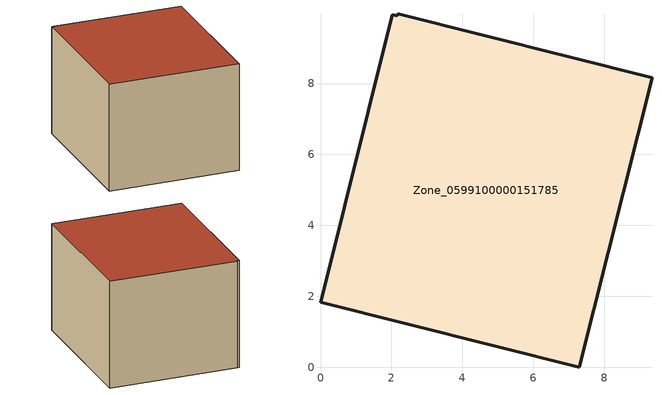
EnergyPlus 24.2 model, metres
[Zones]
Zone_0599100000151785
 floor ground (C_G): 2.17,9.96 9.35,8.17 7.3,0 0,1.83 2.03,9.94 2.16,9.91 z0
 wall outside (C_F): 7.3,0 9.35,8.17 2.17,9.96 2.16,9.91 2.03,9.94 0,1.83 7.3,0 z0:6.26
 roof outside (C_R): 9.35,8.17 2.17,9.96 2.16,9.91 2.03,9.94 0,1.83 7.3,0 z6.26
[BUILDING]
Pand.0599100000151785: North Axis=0; Terrain=City; Loads Convergence Tolerance Value=0.04; Temperature Convergence Tolerance Value=0.4; Solar Distribution=FullExterior; Maximum Number of Warmup Days=25; Minimum Number of Warmup Days=1
[Site:Location]
Rotterdam.The.Hague.AP_ZH_NLD Design_Conditions: Latitude=51.96; Longitude=4.45; Time Zone=1; Elevation=-4.5
[SITE:GROUNDTEMPERATURE:BUILDINGSURFACE]
18, 18, 18, 18, 18, 18, 18, 18, 18, 18, 18, 18
[MATERIAL] Thermal Absorptance=0.9; Solar Absorptance=0.7; Visible Absorptance=0.7
Name | Roughness | Thickness | Conductivity | Density | Specific Heat
G.TC.1975-1991 | MediumSmooth | 0.15 | 0.288461 | 540 | 1210
F.TC.1975-1991 | Rough | 0.3 | 0.230769 | 1920 | 840
R.TC.1975-1991 | MediumRough | 0.2 | 0.153846 | 1500 | 1000
[CONSTRUCTION]
C_G: G.TC.1975-1991
C_F: F.TC.1975-1991
C_R: R.TC.1975-1991
[ZONE]
Zone_0599100000151785: Type=1; Multiplier=1; Ceiling Height=Autocalculate; Volume=Autocalculate; Floor Area=autocalculate; Part of Total Floor Area=Yes
[ZONEINFILTRATION:DESIGNFLOWRATE]
Infil_Zone_0599100000151785: Zone or ZoneList or Space or SpaceList=Zone_0599100000151785; Schedule=AlwaysOn; Design Flow Rate Calculation Method=Flow/Area; Flow Rate per Floor Area=0.003; Constant Term Coefficient=1; Temperature Term Coefficient=0; Velocity Term Coefficient=0; Velocity Squared Term Coefficient=0
[HVACTEMPLATE:ZONE:IDEALLOADSAIRSYSTEM]
Zone_0599100000151785: Maximum Heating Supply Air Temperature=50; Minimum Cooling Supply Air Temperature=13; Maximum Heating Supply Air Humidity Ratio=0.0156; Minimum Cooling Supply Air Humidity Ratio=0.0077; Heating Limit=NoLimit; Cooling Limit=NoLimit; Dehumidification Control Type=ConstantSensibleHeatRatio; Cooling Sensible Heat Ratio=0.7; Dehumidification Setpoint=60; Humidification Control Type=None; Humidification Setpoint=30; Outdoor Air Method=None; Outdoor Air Flow Rate per Person=0.00944; Outdoor Air Flow Rate per Zone Floor Area=0; Outdoor Air Flow Rate per Zone=0; Demand Controlled Ventilation Type=None; Outdoor Air Economizer Type=NoEconomizer; Heat Recovery Type=None; Sensible Heat Recovery Effectiveness=0.7; Latent Heat Recovery Effectiveness=0.65
[ZONECONTROL:THERMOSTAT]
ThermostatControl_Zone_0599100000151785: Zone or ZoneList=Zone_0599100000151785; Control Type Schedule=DualSetpointControlType; Control 1=Thermostat_Zone_0599100000151785; Temperature Difference Between Cutout And Setpoint=0
[THERMOSTATSETPOINT:DUALSETPOINT]
Thermostat_Zone_0599100000151785: Heating Setpoint Temperature Schedule=HeatingSetpoint_Zone_0599100000151785; Cooling Setpoint Temperature Schedule=CoolingSetpoint_Zone_0599100000151785
[SCHEDULE:COMPACT]
HeatingSetpoint_Zone_0599100000151785: Through: 12/31, For: AllDays, Until: 24:00, 21
CoolingSetpoint_Zone_0599100000151785: Through: 12/31, For: AllDays, Until: 24:00, 24
DualSetpointControlType: Through: 12/31, For: AllDays, Until: 24:00, 4
AlwaysOn: Through: 12/31, For: AllDays, Until: 24:00, 1
